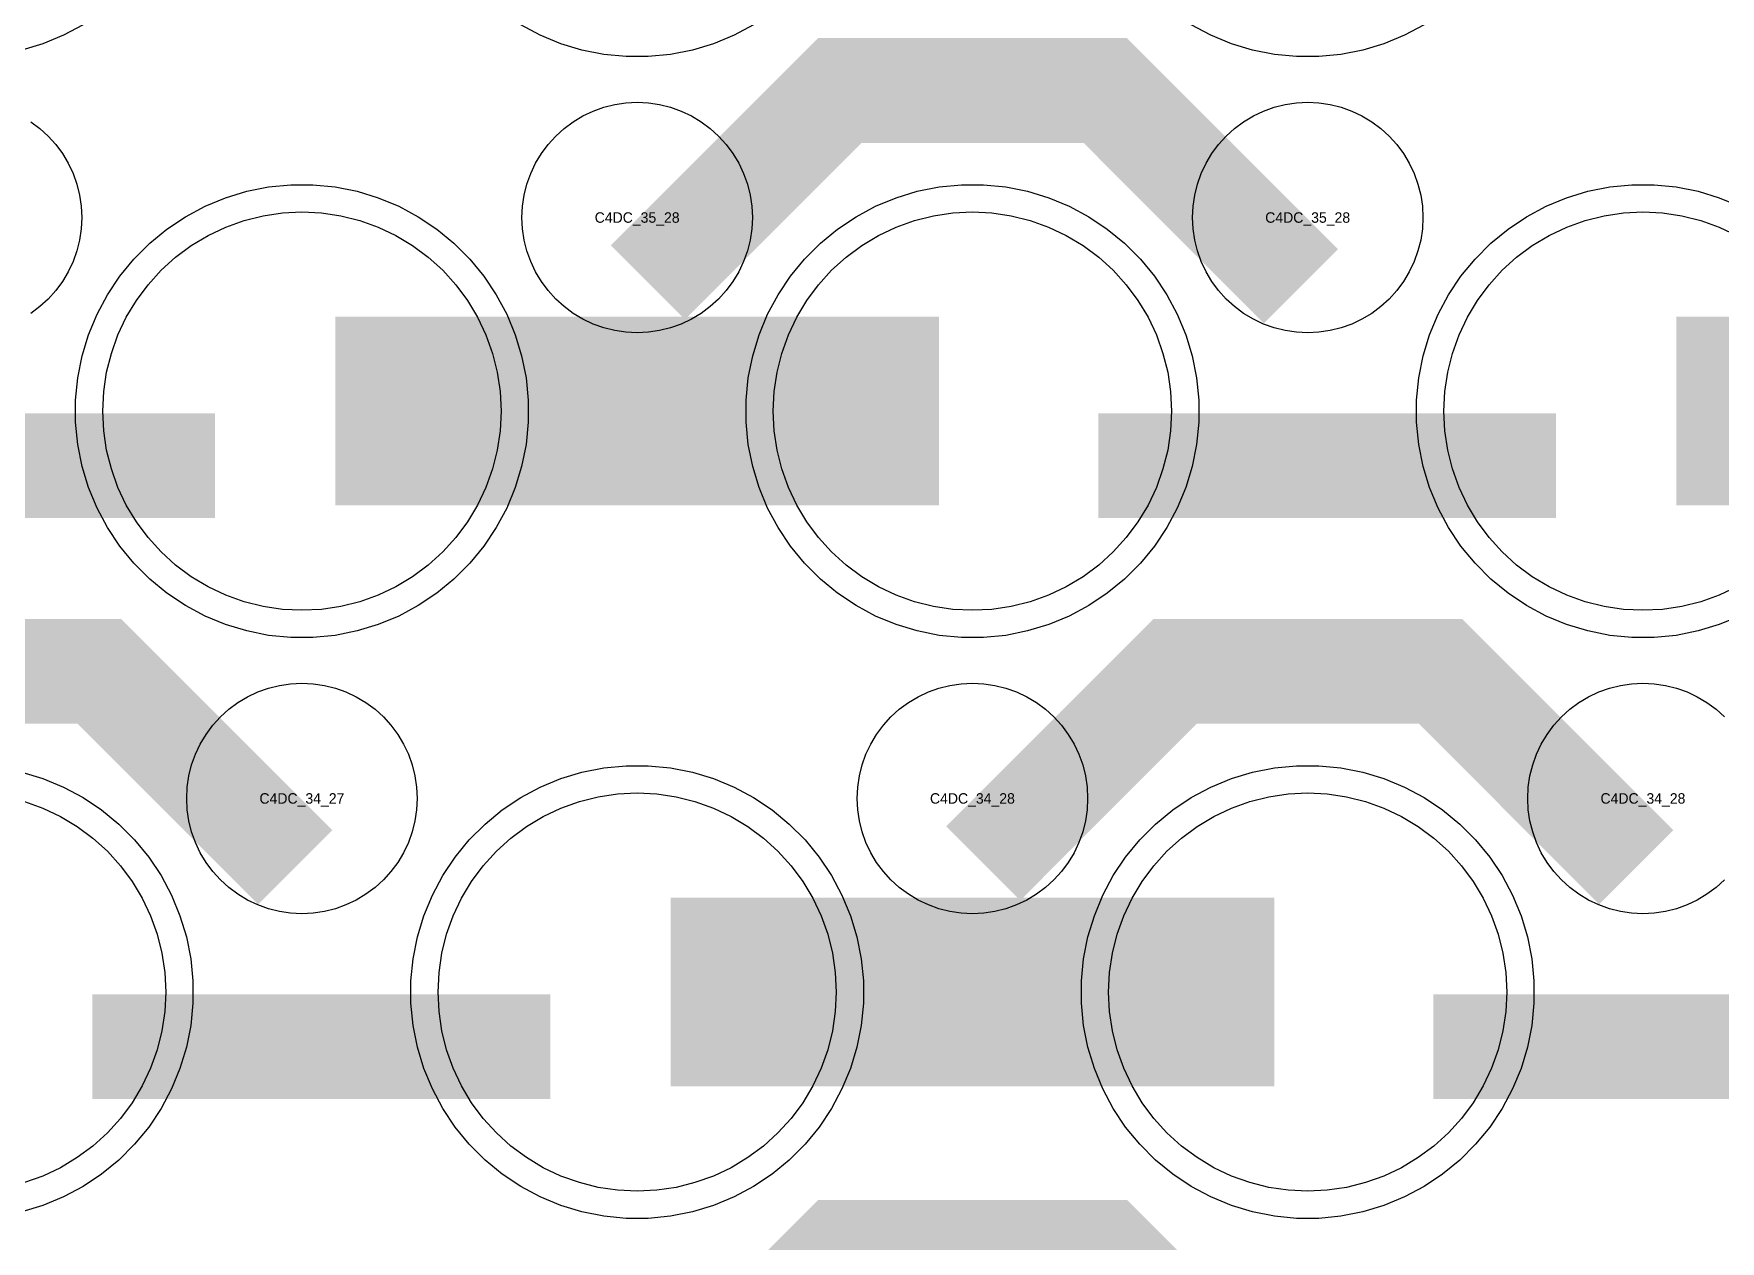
# Model space of a CAD drawing. Extents: x -11880 to 11880, y -14992 to 14992.
# Drawn here: x -3184 to -2781.5, y -10187.8 to -9899.8 of the extents above; entities that cross this region are included whole.
import ezdxf
from ezdxf.enums import TextEntityAlignment as Align

# ---------------------------------------------------------------- set-up
doc = ezdxf.new("R2010")
doc.units = 0
doc.header["$MEASUREMENT"] = 0
for name, color, linetype in [('GDS_775_DT_237', 138, 'CONTINUOUS'), ('RDL1_FS', 34, 'CONTINUOUS'), ('RDL_BS', 160, 'CONTINUOUS')]:
    doc.layers.add(name, color=color, linetype=linetype)

msp = doc.modelspace()

# ---------------------------------------------------------------- linework, layer by layer
at = {"layer": 'RDL1_FS', "color": 240, "true_color": 0xed1f24}
for points in [[(-3120, -10037.329), (-3124.657, -10037.1), (-3129.268, -10036.416), (-3133.791, -10035.284), (-3138.181, -10033.712), (-3142.395, -10031.72), (-3146.395, -10029.322), (-3150.14, -10026.544), (-3153.594, -10023.414), (-3156.724, -10019.96), (-3159.502, -10016.215), (-3161.9, -10012.215), (-3163.892, -10008.001), (-3165.464, -10003.611), (-3166.596, -9999.088), (-3167.28, -9994.477), (-3167.509, -9989.82), (-3167.28, -9985.163), (-3166.596, -9980.552), (-3165.464, -9976.029), (-3163.892, -9971.639), (-3161.9, -9967.425), (-3159.502, -9963.425), (-3156.724, -9959.68), (-3153.594, -9956.226), (-3150.14, -9953.096), (-3146.395, -9950.318), (-3142.395, -9947.92), (-3138.181, -9945.928), (-3133.791, -9944.356), (-3129.268, -9943.224), (-3124.657, -9942.54), (-3120, -9942.311), (-3115.343, -9942.54), (-3110.732, -9943.224), (-3106.209, -9944.356), (-3101.819, -9945.928), (-3097.605, -9947.92), (-3093.605, -9950.318), (-3089.86, -9953.096), (-3086.406, -9956.226), (-3083.276, -9959.68), (-3080.498, -9963.425), (-3078.1, -9967.425), (-3076.108, -9971.639), (-3074.536, -9976.029), (-3073.404, -9980.552), (-3072.72, -9985.163), (-3072.491, -9989.82), (-3072.72, -9994.477), (-3073.404, -9999.088), (-3074.536, -10003.611), (-3076.108, -10008.001), (-3078.1, -10012.215), (-3080.498, -10016.215), (-3083.276, -10019.96), (-3086.406, -10023.414), (-3089.86, -10026.544), (-3093.605, -10029.322), (-3097.605, -10031.72), (-3101.819, -10033.712), (-3106.209, -10035.284), (-3110.732, -10036.416), (-3115.343, -10037.1)], [(-2960, -10037.329), (-2964.657, -10037.1), (-2969.268, -10036.416), (-2973.791, -10035.284), (-2978.181, -10033.712), (-2982.395, -10031.72), (-2986.395, -10029.322), (-2990.14, -10026.544), (-2993.594, -10023.414), (-2996.724, -10019.96), (-2999.502, -10016.215), (-3001.9, -10012.215), (-3003.892, -10008.001), (-3005.464, -10003.611), (-3006.596, -9999.088), (-3007.28, -9994.477), (-3007.509, -9989.82), (-3007.28, -9985.163), (-3006.596, -9980.552), (-3005.464, -9976.029), (-3003.892, -9971.639), (-3001.9, -9967.425), (-2999.502, -9963.425), (-2996.724, -9959.68), (-2993.594, -9956.226), (-2990.14, -9953.096), (-2986.395, -9950.318), (-2982.395, -9947.92), (-2978.181, -9945.928), (-2973.791, -9944.356), (-2969.268, -9943.224), (-2964.657, -9942.54), (-2960, -9942.311), (-2955.343, -9942.54), (-2950.732, -9943.224), (-2946.209, -9944.356), (-2941.819, -9945.928), (-2937.605, -9947.92), (-2933.605, -9950.318), (-2929.86, -9953.096), (-2926.406, -9956.226), (-2923.276, -9959.68), (-2920.498, -9963.425), (-2918.1, -9967.425), (-2916.108, -9971.639), (-2914.536, -9976.029), (-2913.404, -9980.552), (-2912.72, -9985.163), (-2912.491, -9989.82), (-2912.72, -9994.477), (-2913.404, -9999.088), (-2914.536, -10003.611), (-2916.108, -10008.001), (-2918.1, -10012.215), (-2920.498, -10016.215), (-2923.276, -10019.96), (-2926.406, -10023.414), (-2929.86, -10026.544), (-2933.605, -10029.322), (-2937.605, -10031.72), (-2941.819, -10033.712), (-2946.209, -10035.284), (-2950.732, -10036.416), (-2955.343, -10037.1)]]:
    msp.add_lwpolyline(points, close=True, dxfattribs=at)
msp.add_lwpolyline([(-2777.605, -10031.72), (-2781.819, -10033.712), (-2786.209, -10035.284), (-2790.732, -10036.416), (-2795.343, -10037.1), (-2800, -10037.329), (-2804.657, -10037.1), (-2809.268, -10036.416), (-2813.791, -10035.284), (-2818.181, -10033.712), (-2822.395, -10031.72), (-2826.395, -10029.322), (-2830.14, -10026.544), (-2833.594, -10023.414), (-2836.724, -10019.96), (-2839.502, -10016.215), (-2841.9, -10012.215), (-2843.892, -10008.001), (-2845.464, -10003.611), (-2846.596, -9999.088), (-2847.28, -9994.477), (-2847.509, -9989.82), (-2847.28, -9985.163), (-2846.596, -9980.552), (-2845.464, -9976.029), (-2843.892, -9971.639), (-2841.9, -9967.425), (-2839.502, -9963.425), (-2836.724, -9959.68), (-2833.594, -9956.226), (-2830.14, -9953.096), (-2826.395, -9950.318), (-2822.395, -9947.92), (-2818.181, -9945.928), (-2813.791, -9944.356), (-2809.268, -9943.224), (-2804.657, -9942.54), (-2800, -9942.311), (-2795.343, -9942.54), (-2790.732, -9943.224), (-2786.209, -9944.356), (-2781.819, -9945.928), (-2777.605, -9947.92)], dxfattribs=at)
for points in [[(-3111.998, -9989.82, 45, 45, 0), (-3039.998, -9989.82, 45, 45, 0)], [(-3039.998, -9989.82, 45, 45, 0), (-2967.998, -9989.82, 45, 45, 0)], [(-2791.998, -9989.82, 45, 45, 0), (-2719.998, -9989.82, 45, 45, 0)]]:
    msp.add_lwpolyline(points, format="xyseb", dxfattribs=at)
at = {"layer": 'RDL1_FS'}
for points in [[(-3040, -10175.894), (-3044.657, -10175.665), (-3049.268, -10174.981), (-3053.791, -10173.849), (-3058.181, -10172.277), (-3062.395, -10170.285), (-3066.395, -10167.887), (-3070.14, -10165.109), (-3073.594, -10161.979), (-3076.724, -10158.525), (-3079.502, -10154.78), (-3081.9, -10150.78), (-3083.892, -10146.566), (-3085.464, -10142.176), (-3086.596, -10137.653), (-3087.28, -10133.042), (-3087.509, -10128.385), (-3087.28, -10123.728), (-3086.596, -10119.117), (-3085.464, -10114.594), (-3083.892, -10110.204), (-3081.9, -10105.99), (-3079.502, -10101.99), (-3076.724, -10098.245), (-3073.594, -10094.791), (-3070.14, -10091.661), (-3066.395, -10088.883), (-3062.395, -10086.485), (-3058.181, -10084.493), (-3053.791, -10082.921), (-3049.268, -10081.789), (-3044.657, -10081.105), (-3040, -10080.876), (-3035.343, -10081.105), (-3030.732, -10081.789), (-3026.209, -10082.921), (-3021.819, -10084.493), (-3017.605, -10086.485), (-3013.605, -10088.883), (-3009.86, -10091.661), (-3006.406, -10094.791), (-3003.276, -10098.245), (-3000.498, -10101.99), (-2998.1, -10105.99), (-2996.108, -10110.204), (-2994.536, -10114.594), (-2993.404, -10119.117), (-2992.72, -10123.728), (-2992.491, -10128.385), (-2992.72, -10133.042), (-2993.404, -10137.653), (-2994.536, -10142.176), (-2996.108, -10146.566), (-2998.1, -10150.78), (-3000.498, -10154.78), (-3003.276, -10158.525), (-3006.406, -10161.979), (-3009.86, -10165.109), (-3013.605, -10167.887), (-3017.605, -10170.285), (-3021.819, -10172.277), (-3026.209, -10173.849), (-3030.732, -10174.981), (-3035.343, -10175.665)], [(-2880, -10175.894), (-2884.657, -10175.665), (-2889.268, -10174.981), (-2893.791, -10173.849), (-2898.181, -10172.277), (-2902.395, -10170.285), (-2906.395, -10167.887), (-2910.14, -10165.109), (-2913.594, -10161.979), (-2916.724, -10158.525), (-2919.502, -10154.78), (-2921.9, -10150.78), (-2923.892, -10146.566), (-2925.464, -10142.176), (-2926.596, -10137.653), (-2927.28, -10133.042), (-2927.509, -10128.385), (-2927.28, -10123.728), (-2926.596, -10119.117), (-2925.464, -10114.594), (-2923.892, -10110.204), (-2921.9, -10105.99), (-2919.502, -10101.99), (-2916.724, -10098.245), (-2913.594, -10094.791), (-2910.14, -10091.661), (-2906.395, -10088.883), (-2902.395, -10086.485), (-2898.181, -10084.493), (-2893.791, -10082.921), (-2889.268, -10081.789), (-2884.657, -10081.105), (-2880, -10080.876), (-2875.343, -10081.105), (-2870.732, -10081.789), (-2866.209, -10082.921), (-2861.819, -10084.493), (-2857.605, -10086.485), (-2853.605, -10088.883), (-2849.86, -10091.661), (-2846.406, -10094.791), (-2843.276, -10098.245), (-2840.498, -10101.99), (-2838.1, -10105.99), (-2836.108, -10110.204), (-2834.536, -10114.594), (-2833.404, -10119.117), (-2832.72, -10123.728), (-2832.491, -10128.385), (-2832.72, -10133.042), (-2833.404, -10137.653), (-2834.536, -10142.176), (-2836.108, -10146.566), (-2838.1, -10150.78), (-2840.498, -10154.78), (-2843.276, -10158.525), (-2846.406, -10161.979), (-2849.86, -10165.109), (-2853.605, -10167.887), (-2857.605, -10170.285), (-2861.819, -10172.277), (-2866.209, -10173.849), (-2870.732, -10174.981), (-2875.343, -10175.665)]]:
    msp.add_lwpolyline(points, close=True, dxfattribs=at)
msp.add_lwpolyline([(-3186.209, -10082.921), (-3181.819, -10084.493), (-3177.605, -10086.485), (-3173.605, -10088.883), (-3169.86, -10091.661), (-3166.406, -10094.791), (-3163.276, -10098.245), (-3160.498, -10101.99), (-3158.1, -10105.99), (-3156.108, -10110.204), (-3154.536, -10114.594), (-3153.404, -10119.117), (-3152.72, -10123.728), (-3152.491, -10128.385), (-3152.72, -10133.042), (-3153.404, -10137.653), (-3154.536, -10142.176), (-3156.108, -10146.566), (-3158.1, -10150.78), (-3160.498, -10154.78), (-3163.276, -10158.525), (-3166.406, -10161.979), (-3169.86, -10165.109), (-3173.605, -10167.887), (-3177.605, -10170.285), (-3181.819, -10172.277), (-3186.209, -10173.849)], dxfattribs=at)
for points in [[(-3031.998, -10128.385, 45, 45, 0), (-2959.998, -10128.385, 45, 45, 0)], [(-2959.998, -10128.385, 45, 45, 0), (-2887.998, -10128.385, 45, 45, 0)]]:
    msp.add_lwpolyline(points, format="xyseb", dxfattribs=at)
at = {"layer": 'RDL_BS', "color": 240, "true_color": 0xed1f24}
for points in [[(-3172.223, -9897.643), (-3176.885, -9900.135), (-3181.795, -9902.166), (-3186.835, -9903.697), (-3192.062, -9904.743), (-3197.356, -9905.26), (-3202.644, -9905.26), (-3207.938, -9904.743), (-3213.165, -9903.697), (-3218.205, -9902.166), (-3223.115, -9900.135), (-3227.777, -9897.643)], [(-3012.223, -9897.643), (-3016.885, -9900.135), (-3021.795, -9902.166), (-3026.835, -9903.697), (-3032.062, -9904.743), (-3037.356, -9905.26), (-3042.644, -9905.26), (-3047.938, -9904.743), (-3053.165, -9903.697), (-3058.205, -9902.166), (-3063.115, -9900.135), (-3067.777, -9897.643)], [(-2852.223, -9897.643), (-2856.885, -9900.135), (-2861.795, -9902.166), (-2866.835, -9903.697), (-2872.062, -9904.743), (-2877.356, -9905.26), (-2882.644, -9905.26), (-2887.938, -9904.743), (-2893.165, -9903.697), (-2898.205, -9902.166), (-2903.115, -9900.135), (-2907.777, -9897.643)], [(-2776.885, -10038.695), (-2781.795, -10040.726), (-2786.835, -10042.257), (-2792.062, -10043.303), (-2797.356, -10043.82), (-2802.644, -10043.82), (-2807.938, -10043.303), (-2813.165, -10042.257), (-2818.205, -10040.726), (-2823.115, -10038.695), (-2827.777, -10036.203), (-2832.191, -10033.256), (-2836.292, -10029.894), (-2840.074, -10026.112), (-2843.436, -10022.011), (-2846.383, -10017.597), (-2848.875, -10012.935), (-2850.906, -10008.025), (-2852.437, -10002.985), (-2853.483, -9997.758), (-2854, -9992.464), (-2854, -9987.176), (-2853.483, -9981.882), (-2852.437, -9976.655), (-2850.906, -9971.615), (-2848.875, -9966.705), (-2846.383, -9962.043), (-2843.436, -9957.629), (-2840.074, -9953.528), (-2836.292, -9949.746), (-2832.191, -9946.384), (-2827.777, -9943.437), (-2823.115, -9940.945), (-2818.205, -9938.914), (-2813.165, -9937.383), (-2807.938, -9936.337), (-2802.644, -9935.82), (-2797.356, -9935.82), (-2792.062, -9936.337), (-2786.835, -9937.383), (-2781.795, -9938.914), (-2776.885, -9940.945)]]:
    msp.add_lwpolyline(points, dxfattribs=at)
at = {"layer": 'RDL_BS'}
for points in [[(-3037.438, -9959.134, 25, 25, 0), (-2991.623, -9913.319, 25, 25, 0), (-2958.07, -9913.319, 25, 25, 0)], [(-2881.599, -9960.033, 25, 25, 0), (-2928.313, -9913.319, 25, 25, 0), (-2958.071, -9913.319, 25, 25, 0)], [(-3121.599, -10098.598, 25, 25, 0), (-3168.313, -10051.884, 25, 25, 0), (-3198.071, -10051.884, 25, 25, 0)], [(-2957.438, -10097.699, 25, 25, 0), (-2911.623, -10051.884, 25, 25, 0), (-2878.07, -10051.884, 25, 25, 0)], [(-2801.599, -10098.598, 25, 25, 0), (-2848.313, -10051.884, 25, 25, 0), (-2878.071, -10051.884, 25, 25, 0)], [(-3169.984, -10141.398, 25, 25, 0), (-3060.719, -10141.398, 25, 25, 0)], [(-2849.984, -10141.398, 25, 25, 0), (-2740.719, -10141.398, 25, 25, 0)], [(-3037.438, -10236.264, 25, 25, 0), (-2991.623, -10190.449, 25, 25, 0), (-2958.07, -10190.449, 25, 25, 0)], [(-2881.599, -10237.163, 25, 25, 0), (-2928.313, -10190.449, 25, 25, 0), (-2958.071, -10190.449, 25, 25, 0)]]:
    msp.add_lwpolyline(points, format="xyseb", dxfattribs=at)
for points in [[(-3040, -9971.126), (-3042.693, -9970.994), (-3045.365, -9970.598), (-3047.984, -9969.941), (-3050.519, -9969.034), (-3052.956, -9967.882), (-3055.28, -9966.489), (-3057.443, -9964.886), (-3059.442, -9963.074), (-3061.254, -9961.075), (-3062.857, -9958.912), (-3064.25, -9956.588), (-3065.402, -9954.151), (-3066.309, -9951.616), (-3066.966, -9948.997), (-3067.362, -9946.325), (-3067.494, -9943.632), (-3067.362, -9940.939), (-3066.966, -9938.267), (-3066.309, -9935.648), (-3065.402, -9933.113), (-3064.25, -9930.676), (-3062.857, -9928.352), (-3061.254, -9926.189), (-3059.442, -9924.19), (-3057.443, -9922.378), (-3055.28, -9920.775), (-3052.956, -9919.382), (-3050.519, -9918.23), (-3047.984, -9917.323), (-3045.365, -9916.666), (-3042.693, -9916.27), (-3040, -9916.138), (-3037.307, -9916.27), (-3034.635, -9916.666), (-3032.016, -9917.323), (-3029.481, -9918.23), (-3027.044, -9919.382), (-3024.72, -9920.775), (-3022.557, -9922.378), (-3020.558, -9924.19), (-3018.746, -9926.189), (-3017.143, -9928.352), (-3015.75, -9930.676), (-3014.598, -9933.113), (-3013.691, -9935.648), (-3013.034, -9938.267), (-3012.638, -9940.939), (-3012.506, -9943.632), (-3012.638, -9946.325), (-3013.034, -9948.997), (-3013.691, -9951.616), (-3014.598, -9954.151), (-3015.75, -9956.588), (-3017.143, -9958.912), (-3018.746, -9961.075), (-3020.558, -9963.074), (-3022.557, -9964.886), (-3024.72, -9966.489), (-3027.044, -9967.882), (-3029.481, -9969.034), (-3032.016, -9969.941), (-3034.635, -9970.598), (-3037.307, -9970.994)], [(-2880, -9971.126), (-2882.693, -9970.994), (-2885.365, -9970.598), (-2887.984, -9969.941), (-2890.519, -9969.034), (-2892.956, -9967.882), (-2895.28, -9966.489), (-2897.443, -9964.886), (-2899.442, -9963.074), (-2901.254, -9961.075), (-2902.857, -9958.912), (-2904.25, -9956.588), (-2905.402, -9954.151), (-2906.309, -9951.616), (-2906.966, -9948.997), (-2907.362, -9946.325), (-2907.494, -9943.632), (-2907.362, -9940.939), (-2906.966, -9938.267), (-2906.309, -9935.648), (-2905.402, -9933.113), (-2904.25, -9930.676), (-2902.857, -9928.352), (-2901.254, -9926.189), (-2899.442, -9924.19), (-2897.443, -9922.378), (-2895.28, -9920.775), (-2892.956, -9919.382), (-2890.519, -9918.23), (-2887.984, -9917.323), (-2885.365, -9916.666), (-2882.693, -9916.27), (-2880, -9916.138), (-2877.307, -9916.27), (-2874.635, -9916.666), (-2872.016, -9917.323), (-2869.481, -9918.23), (-2867.044, -9919.382), (-2864.72, -9920.775), (-2862.557, -9922.378), (-2860.558, -9924.19), (-2858.746, -9926.189), (-2857.143, -9928.352), (-2855.75, -9930.676), (-2854.598, -9933.113), (-2853.691, -9935.648), (-2853.034, -9938.267), (-2852.638, -9940.939), (-2852.506, -9943.632), (-2852.638, -9946.325), (-2853.034, -9948.997), (-2853.691, -9951.616), (-2854.598, -9954.151), (-2855.75, -9956.588), (-2857.143, -9958.912), (-2858.746, -9961.075), (-2860.558, -9963.074), (-2862.557, -9964.886), (-2864.72, -9966.489), (-2867.044, -9967.882), (-2869.481, -9969.034), (-2872.016, -9969.941), (-2874.635, -9970.598), (-2877.307, -9970.994)], [(-3120, -10109.691), (-3122.693, -10109.559), (-3125.365, -10109.163), (-3127.984, -10108.506), (-3130.519, -10107.599), (-3132.956, -10106.447), (-3135.28, -10105.054), (-3137.443, -10103.451), (-3139.442, -10101.639), (-3141.254, -10099.64), (-3142.857, -10097.477), (-3144.25, -10095.153), (-3145.402, -10092.716), (-3146.309, -10090.181), (-3146.966, -10087.562), (-3147.362, -10084.89), (-3147.494, -10082.197), (-3147.362, -10079.504), (-3146.966, -10076.832), (-3146.309, -10074.213), (-3145.402, -10071.678), (-3144.25, -10069.241), (-3142.857, -10066.917), (-3141.254, -10064.754), (-3139.442, -10062.755), (-3137.443, -10060.943), (-3135.28, -10059.34), (-3132.956, -10057.947), (-3130.519, -10056.795), (-3127.984, -10055.888), (-3125.365, -10055.231), (-3122.693, -10054.835), (-3120, -10054.703), (-3117.307, -10054.835), (-3114.635, -10055.231), (-3112.016, -10055.888), (-3109.481, -10056.795), (-3107.044, -10057.947), (-3104.72, -10059.34), (-3102.557, -10060.943), (-3100.558, -10062.755), (-3098.746, -10064.754), (-3097.143, -10066.917), (-3095.75, -10069.241), (-3094.598, -10071.678), (-3093.691, -10074.213), (-3093.034, -10076.832), (-3092.638, -10079.504), (-3092.506, -10082.197), (-3092.638, -10084.89), (-3093.034, -10087.562), (-3093.691, -10090.181), (-3094.598, -10092.716), (-3095.75, -10095.153), (-3097.143, -10097.477), (-3098.746, -10099.64), (-3100.558, -10101.639), (-3102.557, -10103.451), (-3104.72, -10105.054), (-3107.044, -10106.447), (-3109.481, -10107.599), (-3112.016, -10108.506), (-3114.635, -10109.163), (-3117.307, -10109.559)], [(-2960, -10109.691), (-2962.693, -10109.559), (-2965.365, -10109.163), (-2967.984, -10108.506), (-2970.519, -10107.599), (-2972.956, -10106.447), (-2975.28, -10105.054), (-2977.443, -10103.451), (-2979.442, -10101.639), (-2981.254, -10099.64), (-2982.857, -10097.477), (-2984.25, -10095.153), (-2985.402, -10092.716), (-2986.309, -10090.181), (-2986.966, -10087.562), (-2987.362, -10084.89), (-2987.494, -10082.197), (-2987.362, -10079.504), (-2986.966, -10076.832), (-2986.309, -10074.213), (-2985.402, -10071.678), (-2984.25, -10069.241), (-2982.857, -10066.917), (-2981.254, -10064.754), (-2979.442, -10062.755), (-2977.443, -10060.943), (-2975.28, -10059.34), (-2972.956, -10057.947), (-2970.519, -10056.795), (-2967.984, -10055.888), (-2965.365, -10055.231), (-2962.693, -10054.835), (-2960, -10054.703), (-2957.307, -10054.835), (-2954.635, -10055.231), (-2952.016, -10055.888), (-2949.481, -10056.795), (-2947.044, -10057.947), (-2944.72, -10059.34), (-2942.557, -10060.943), (-2940.558, -10062.755), (-2938.746, -10064.754), (-2937.143, -10066.917), (-2935.75, -10069.241), (-2934.598, -10071.678), (-2933.691, -10074.213), (-2933.034, -10076.832), (-2932.638, -10079.504), (-2932.506, -10082.197), (-2932.638, -10084.89), (-2933.034, -10087.562), (-2933.691, -10090.181), (-2934.598, -10092.716), (-2935.75, -10095.153), (-2937.143, -10097.477), (-2938.746, -10099.64), (-2940.558, -10101.639), (-2942.557, -10103.451), (-2944.72, -10105.054), (-2947.044, -10106.447), (-2949.481, -10107.599), (-2952.016, -10108.506), (-2954.635, -10109.163), (-2957.307, -10109.559)], [(-3042.644, -10182.385), (-3047.938, -10181.868), (-3053.165, -10180.822), (-3058.205, -10179.291), (-3063.115, -10177.26), (-3067.777, -10174.768), (-3072.191, -10171.821), (-3076.292, -10168.459), (-3080.074, -10164.677), (-3083.436, -10160.576), (-3086.383, -10156.162), (-3088.875, -10151.5), (-3090.906, -10146.59), (-3092.437, -10141.55), (-3093.483, -10136.323), (-3094, -10131.029), (-3094, -10125.741), (-3093.483, -10120.447), (-3092.437, -10115.22), (-3090.906, -10110.18), (-3088.875, -10105.27), (-3086.383, -10100.608), (-3083.436, -10096.194), (-3080.074, -10092.093), (-3076.292, -10088.311), (-3072.191, -10084.949), (-3067.777, -10082.002), (-3063.115, -10079.51), (-3058.205, -10077.479), (-3053.165, -10075.948), (-3047.938, -10074.902), (-3042.644, -10074.385), (-3037.356, -10074.385), (-3032.062, -10074.902), (-3026.835, -10075.948), (-3021.795, -10077.479), (-3016.885, -10079.51), (-3012.223, -10082.002), (-3007.809, -10084.949), (-3003.708, -10088.311), (-2999.926, -10092.093), (-2996.564, -10096.194), (-2993.617, -10100.608), (-2991.125, -10105.27), (-2989.094, -10110.18), (-2987.563, -10115.22), (-2986.517, -10120.447), (-2986, -10125.741), (-2986, -10131.029), (-2986.517, -10136.323), (-2987.563, -10141.55), (-2989.094, -10146.59), (-2991.125, -10151.5), (-2993.617, -10156.162), (-2996.564, -10160.576), (-2999.926, -10164.677), (-3003.708, -10168.459), (-3007.809, -10171.821), (-3012.223, -10174.768), (-3016.885, -10177.26), (-3021.795, -10179.291), (-3026.835, -10180.822), (-3032.062, -10181.868), (-3037.356, -10182.385)], [(-2882.644, -10182.385), (-2887.938, -10181.868), (-2893.165, -10180.822), (-2898.205, -10179.291), (-2903.115, -10177.26), (-2907.777, -10174.768), (-2912.191, -10171.821), (-2916.292, -10168.459), (-2920.074, -10164.677), (-2923.436, -10160.576), (-2926.383, -10156.162), (-2928.875, -10151.5), (-2930.906, -10146.59), (-2932.437, -10141.55), (-2933.483, -10136.323), (-2934, -10131.029), (-2934, -10125.741), (-2933.483, -10120.447), (-2932.437, -10115.22), (-2930.906, -10110.18), (-2928.875, -10105.27), (-2926.383, -10100.608), (-2923.436, -10096.194), (-2920.074, -10092.093), (-2916.292, -10088.311), (-2912.191, -10084.949), (-2907.777, -10082.002), (-2903.115, -10079.51), (-2898.205, -10077.479), (-2893.165, -10075.948), (-2887.938, -10074.902), (-2882.644, -10074.385), (-2877.356, -10074.385), (-2872.062, -10074.902), (-2866.835, -10075.948), (-2861.795, -10077.479), (-2856.885, -10079.51), (-2852.223, -10082.002), (-2847.809, -10084.949), (-2843.708, -10088.311), (-2839.926, -10092.093), (-2836.564, -10096.194), (-2833.617, -10100.608), (-2831.125, -10105.27), (-2829.094, -10110.18), (-2827.563, -10115.22), (-2826.517, -10120.447), (-2826, -10125.741), (-2826, -10131.029), (-2826.517, -10136.323), (-2827.563, -10141.55), (-2829.094, -10146.59), (-2831.125, -10151.5), (-2833.617, -10156.162), (-2836.564, -10160.576), (-2839.926, -10164.677), (-2843.708, -10168.459), (-2847.809, -10171.821), (-2852.223, -10174.768), (-2856.885, -10177.26), (-2861.795, -10179.291), (-2866.835, -10180.822), (-2872.062, -10181.868), (-2877.356, -10182.385)]]:
    msp.add_lwpolyline(points, close=True, dxfattribs=at)
for points in [[(-3184.72, -9920.775), (-3182.557, -9922.378), (-3180.558, -9924.19), (-3178.746, -9926.189), (-3177.143, -9928.352), (-3175.75, -9930.676), (-3174.598, -9933.113), (-3173.691, -9935.648), (-3173.034, -9938.267), (-3172.638, -9940.939), (-3172.506, -9943.632), (-3172.638, -9946.325), (-3173.034, -9948.997), (-3173.691, -9951.616), (-3174.598, -9954.151), (-3175.75, -9956.588), (-3177.143, -9958.912), (-3178.746, -9961.075), (-3180.558, -9963.074), (-3182.557, -9964.886), (-3184.72, -9966.489)], [(-2780.558, -10101.639), (-2782.557, -10103.451), (-2784.72, -10105.054), (-2787.044, -10106.447), (-2789.481, -10107.599), (-2792.016, -10108.506), (-2794.635, -10109.163), (-2797.307, -10109.559), (-2800, -10109.691), (-2802.693, -10109.559), (-2805.365, -10109.163), (-2807.984, -10108.506), (-2810.519, -10107.599), (-2812.956, -10106.447), (-2815.28, -10105.054), (-2817.443, -10103.451), (-2819.442, -10101.639), (-2821.254, -10099.64), (-2822.857, -10097.477), (-2824.25, -10095.153), (-2825.402, -10092.716), (-2826.309, -10090.181), (-2826.966, -10087.562), (-2827.362, -10084.89), (-2827.494, -10082.197), (-2827.362, -10079.504), (-2826.966, -10076.832), (-2826.309, -10074.213), (-2825.402, -10071.678), (-2824.25, -10069.241), (-2822.857, -10066.917), (-2821.254, -10064.754), (-2819.442, -10062.755), (-2817.443, -10060.943), (-2815.28, -10059.34), (-2812.956, -10057.947), (-2810.519, -10056.795), (-2807.984, -10055.888), (-2805.365, -10055.231), (-2802.693, -10054.835), (-2800, -10054.703), (-2797.307, -10054.835), (-2794.635, -10055.231), (-2792.016, -10055.888), (-2789.481, -10056.795), (-2787.044, -10057.947), (-2784.72, -10059.34), (-2782.557, -10060.943), (-2780.558, -10062.755)], [(-3186.835, -10075.948), (-3181.795, -10077.479), (-3176.885, -10079.51), (-3172.223, -10082.002), (-3167.809, -10084.949), (-3163.708, -10088.311), (-3159.926, -10092.093), (-3156.564, -10096.194), (-3153.617, -10100.608), (-3151.125, -10105.27), (-3149.094, -10110.18), (-3147.563, -10115.22), (-3146.517, -10120.447), (-3146, -10125.741), (-3146, -10131.029), (-3146.517, -10136.323), (-3147.563, -10141.55), (-3149.094, -10146.59), (-3151.125, -10151.5), (-3153.617, -10156.162), (-3156.564, -10160.576), (-3159.926, -10164.677), (-3163.708, -10168.459), (-3167.809, -10171.821), (-3172.223, -10174.768), (-3176.885, -10177.26), (-3181.795, -10179.291), (-3186.835, -10180.822)]]:
    msp.add_lwpolyline(points, dxfattribs=at)
at = {"layer": 'RDL_BS', "color": 240, "true_color": 0xed1f24}
for points in [[(-3122.644, -10043.82), (-3127.938, -10043.303), (-3133.165, -10042.257), (-3138.205, -10040.726), (-3143.115, -10038.695), (-3147.777, -10036.203), (-3152.191, -10033.256), (-3156.292, -10029.894), (-3160.074, -10026.112), (-3163.436, -10022.011), (-3166.383, -10017.597), (-3168.875, -10012.935), (-3170.906, -10008.025), (-3172.437, -10002.985), (-3173.483, -9997.758), (-3174, -9992.464), (-3174, -9987.176), (-3173.483, -9981.882), (-3172.437, -9976.655), (-3170.906, -9971.615), (-3168.875, -9966.705), (-3166.383, -9962.043), (-3163.436, -9957.629), (-3160.074, -9953.528), (-3156.292, -9949.746), (-3152.191, -9946.384), (-3147.777, -9943.437), (-3143.115, -9940.945), (-3138.205, -9938.914), (-3133.165, -9937.383), (-3127.938, -9936.337), (-3122.644, -9935.82), (-3117.356, -9935.82), (-3112.062, -9936.337), (-3106.835, -9937.383), (-3101.795, -9938.914), (-3096.885, -9940.945), (-3092.223, -9943.437), (-3087.809, -9946.384), (-3083.708, -9949.746), (-3079.926, -9953.528), (-3076.564, -9957.629), (-3073.617, -9962.043), (-3071.125, -9966.705), (-3069.094, -9971.615), (-3067.563, -9976.655), (-3066.517, -9981.882), (-3066, -9987.176), (-3066, -9992.464), (-3066.517, -9997.758), (-3067.563, -10002.985), (-3069.094, -10008.025), (-3071.125, -10012.935), (-3073.617, -10017.597), (-3076.564, -10022.011), (-3079.926, -10026.112), (-3083.708, -10029.894), (-3087.809, -10033.256), (-3092.223, -10036.203), (-3096.885, -10038.695), (-3101.795, -10040.726), (-3106.835, -10042.257), (-3112.062, -10043.303), (-3117.356, -10043.82)], [(-2962.644, -10043.82), (-2967.938, -10043.303), (-2973.165, -10042.257), (-2978.205, -10040.726), (-2983.115, -10038.695), (-2987.777, -10036.203), (-2992.191, -10033.256), (-2996.292, -10029.894), (-3000.074, -10026.112), (-3003.436, -10022.011), (-3006.383, -10017.597), (-3008.875, -10012.935), (-3010.906, -10008.025), (-3012.437, -10002.985), (-3013.483, -9997.758), (-3014, -9992.464), (-3014, -9987.176), (-3013.483, -9981.882), (-3012.437, -9976.655), (-3010.906, -9971.615), (-3008.875, -9966.705), (-3006.383, -9962.043), (-3003.436, -9957.629), (-3000.074, -9953.528), (-2996.292, -9949.746), (-2992.191, -9946.384), (-2987.777, -9943.437), (-2983.115, -9940.945), (-2978.205, -9938.914), (-2973.165, -9937.383), (-2967.938, -9936.337), (-2962.644, -9935.82), (-2957.356, -9935.82), (-2952.062, -9936.337), (-2946.835, -9937.383), (-2941.795, -9938.914), (-2936.885, -9940.945), (-2932.223, -9943.437), (-2927.809, -9946.384), (-2923.708, -9949.746), (-2919.926, -9953.528), (-2916.564, -9957.629), (-2913.617, -9962.043), (-2911.125, -9966.705), (-2909.094, -9971.615), (-2907.563, -9976.655), (-2906.517, -9981.882), (-2906, -9987.176), (-2906, -9992.464), (-2906.517, -9997.758), (-2907.563, -10002.985), (-2909.094, -10008.025), (-2911.125, -10012.935), (-2913.617, -10017.597), (-2916.564, -10022.011), (-2919.926, -10026.112), (-2923.708, -10029.894), (-2927.809, -10033.256), (-2932.223, -10036.203), (-2936.885, -10038.695), (-2941.795, -10040.726), (-2946.835, -10042.257), (-2952.062, -10043.303), (-2957.356, -10043.82)]]:
    msp.add_lwpolyline(points, close=True, dxfattribs=at)
for points in [[(-3249.984, -10002.833, 25, 25, 0), (-3140.719, -10002.833, 25, 25, 0)], [(-2929.984, -10002.833, 25, 25, 0), (-2820.719, -10002.833, 25, 25, 0)]]:
    msp.add_lwpolyline(points, format="xyseb", dxfattribs=at)

# ---------------------------------------------------------------- texts
at = {"layer": 'GDS_775_DT_237'}
for s, p in [('C4DC_35_28', (-3040, -9943.632)), ('C4DC_35_28', (-3040, -9943.632)), ('C4DC_35_28', (-2880, -9943.632)), ('C4DC_35_28', (-2880, -9943.632)), ('C4DC_34_27', (-3120, -10082.197)), ('C4DC_34_27', (-3120, -10082.197)), ('C4DC_34_28', (-2960, -10082.197)), ('C4DC_34_28', (-2960, -10082.197)), ('C4DC_34_28', (-2800, -10082.197)), ('C4DC_34_28', (-2800, -10082.197))]:
    msp.add_text(s, height=2.5, dxfattribs=at).set_placement(p, align=Align.MIDDLE_CENTER)

doc.saveas('drawing.dxf')
